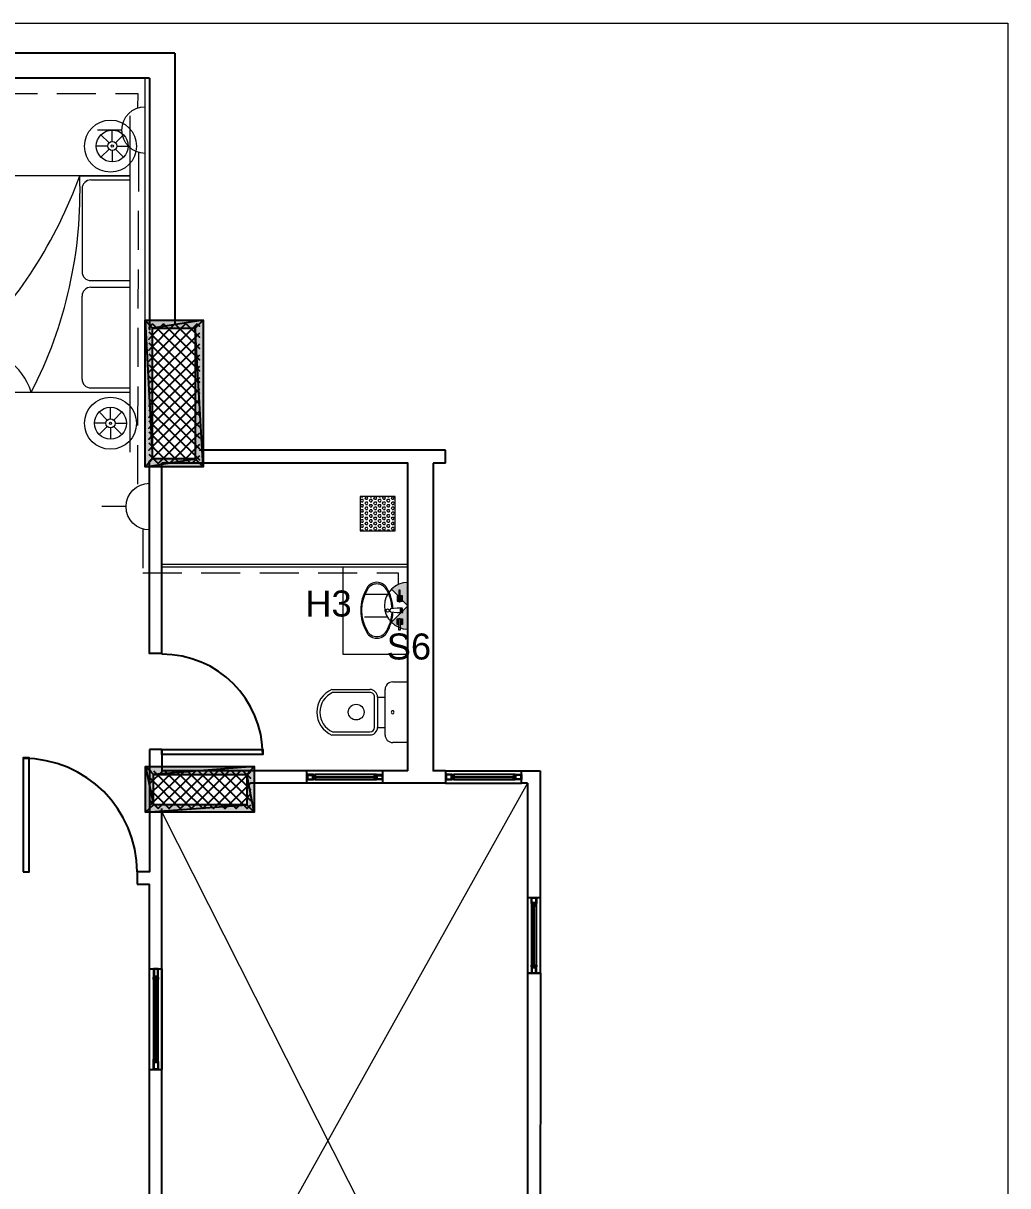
# Model space of a CAD drawing. Header units: inches. Extents: x 14 to 158, y 51 to 94.
# Drawn here: x 74.67 to 82.24, y 84.09 to 93.03 of the extents above; entities that cross this region are included whole.
import ezdxf

# ---------------------------------------------------------------- set-up
doc = ezdxf.new("R2010")
doc.units = ezdxf.units.IN
doc.header["$LTSCALE"] = 0.6
doc.header["$MEASUREMENT"] = 0
doc.linetypes.add('DASHED', pattern=[0.75, 0.5, -0.25])
doc.layers.get('0').update_dxf_attribs({"color": 253, "lineweight": 0})
for name, color, linetype, lineweight in [('CABEL-L', 3, 'DASHED', 0), ('fur', 253, 'Continuous', 0), ('Furniture', 253, 'Continuous', 0), ('K Furniture', 253, 'Continuous', 0), ('LIGHT', 6, 'Continuous', 0), ('Muebles', 253, 'Continuous', 0), ('POWER', 4, 'Continuous', 0), ('POWER-1', 3, 'Continuous', 0), ('text', 3, 'Continuous', 0), ('wiring1', 3, 'DASHED', 0)]:
    doc.layers.add(name, color=color, linetype=linetype, lineweight=lineweight)
doc.styles.get("Standard").update_dxf_attribs({"font": 'arial.ttf'})

# ---------------------------------------------------------------- blocks, each defined once
blk = doc.blocks.new('A$C7ABF570E')
at = {"layer": 'Furniture'}
for p, q in [((2.586, 0.0524), (0, 0.0524)), ((2.4874, 0.0524), (2.4296, 0.0524))]:
    blk.add_line(p, q, dxfattribs=at)
at = {"layer": 'K Furniture'}
for p, q in [((2.0143, 1.9331), (0.5718, 1.9331)), ((0.4608, 1.8221), (0.4608, 0.0467)), ((2.1252, 0.0467), (2.1252, 1.8221)), ((0.5607, 0.4183), (1.1998, 0.4183)), ((0.5607, 0.4183), (1.1998, 0.4183)), ((2.0253, 0.4183), (1.3863, 0.4183)), ((2.0253, 0.4183), (1.3863, 0.4183)), ((2.1252, 0.4366), (2.1252, 0.0467)), ((0.1974, 0.2246, 0), (0.1352, 0.2868, 0)), ((0.222, 0.2348, 0), (0.222, 0.3227, 0)), ((0.2466, 0.2246, 0), (0.3088, 0.2868, 0)), ((0.4932, 0.3508), (0.4932, 0.0524)), ((1.2673, 0.3508), (1.2673, 0.0524)), ((1.3188, 0.3508), (1.3188, 0.0524)), ((2.0929, 0.3508), (2.0929, 0.0524)), ((2.3287, 0.211), (2.2665, 0.2731)), ((2.3533, 0.2212), (2.3533, 0.3091)), ((2.3779, 0.211), (2.4401, 0.2731)), ((0.1872, 0.2, 0), (0.0993, 0.2, 0)), ((0.2568, 0.2, 0), (0.3447, 0.2, 0)), ((2.3185, 0.1864), (2.2306, 0.1864)), ((2.3881, 0.1864), (2.476, 0.1864)), ((0.1974, 0.1754, 0), (0.1352, 0.1132, 0)), ((0.222, 0.1652, 0), (0.222, 0.0773, 0)), ((0.2466, 0.1754, 0), (0.3088, 0.1132, 0)), ((2.3287, 0.1617), (2.2665, 0.0996)), ((2.3533, 0.1515), (2.3533, 0.0636)), ((2.3779, 0.1617), (2.4401, 0.0996))]:
    blk.add_line(p, q, dxfattribs=at)
for centre, radius in [((0.222, 0.2, 0), 0.2), ((2.3524, 0.2, 0), 0.2), ((0.222, 0.2, 0), 0.1227), ((2.3533, 0.1864), 0.1227), ((0.222, 0.2, 0), 0.0348), ((0.222, 0.2, 0), 0.00828), ((2.3533, 0.1864), 0.0348), ((2.3533, 0.1864), 0.00828)]:
    blk.add_circle(centre, radius, dxfattribs=at)
for centre, radius, start, end in [((0.5718, 1.8221), 0.111, 90, 180), ((2.0143, 1.8221), 0.111, 0, 90), ((0.3169, 1.2669), 0.4794, 287.4621, 2.62083), ((3.3458, 3.8037), 3.5815, 224.60229, 250.07395), ((2.0005, 3.7801), 3.3458, 242.59989, 272.13581), ((0.5607, 0.3508), 0.0675, 90, 180), ((0.5607, 0.3508), 0.0675, 90, 180), ((1.1998, 0.3508), 0.0675, 0, 90), ((1.1998, 0.3508), 0.0675, 0, 90), ((1.3863, 0.3508), 0.0675, 90, 180), ((1.3863, 0.3508), 0.0675, 90, 180), ((2.0253, 0.3508), 0.0675, 360, 90), ((2.0253, 0.3508), 0.0675, 0, 90)]:
    blk.add_arc(centre, radius, start, end, dxfattribs=at)
blk = doc.blocks.new('A$C399A65E2')
at = {"layer": 'Muebles', "linetype": 'Continuous'}
for p, q in [((0.1947, 0.0392), (0.201, 0.0898)), ((0.2314, 0.0405), (0.2251, 0.0911)), ((0.0626, 0.0177), (0.0626, 0.0266)), ((0.0626, 0.0266), (0.1524, 0.0266)), ((0.1524, 0.0177), (0.0626, 0.0177)), ((0.1056, 0.0266), (0.1056, 0.0405)), ((0.1056, 0.0405), (0.1486, 0.0405)), ((0.1056, 0), (0.1056, 0.0177)), ((0.1486, 0), (0.1056, 0)), ((0.1132, 0.0266), (0.1132, 0.0341)), ((0.1132, 0.0341), (0.141, 0.0341)), ((0.1132, 0.0076), (0.1132, 0.0177)), ((0.141, 0.0076), (0.1132, 0.0076)), ((0.141, 0.0341), (0.141, 0.0266)), ((0.141, 0.0177), (0.141, 0.0076)), ((0.1486, 0.0405), (0.1486, 0.0266)), ((0.1486, 0.0177), (0.1486, 0)), ((0.1524, 0.0266), (0.1524, 0.0177)), ((0.1947, 0), (0.1947, 0.0392)), ((0.2238, 0.0177), (0.2036, 0.0177)), ((0.2036, 0.0177), (0.2036, 0.0063)), ((0.2036, 0.0063), (0.2238, 0.0063)), ((0.2238, 0.0063), (0.2238, 0.0177)), ((0.2314, 0.0013), (0.2314, 0.0405)), ((0.3698, 0.0266), (0.28, 0.0266)), ((0.28, 0.0266), (0.28, 0.0177)), ((0.28, 0.0177), (0.3698, 0.0177)), ((0.3268, 0.0405), (0.2838, 0.0405)), ((0.2838, 0.0405), (0.2838, 0.0266)), ((0.2838, 0.0177), (0.2838, 0)), ((0.2838, 0), (0.3268, 0)), ((0.3192, 0.0341), (0.2914, 0.0341)), ((0.2914, 0.0341), (0.2914, 0.0266)), ((0.2914, 0.0177), (0.2914, 0.0076)), ((0.2914, 0.0076), (0.3192, 0.0076)), ((0.3192, 0.0266), (0.3192, 0.0341)), ((0.3192, 0.0076), (0.3192, 0.0177)), ((0.3268, 0.0266), (0.3268, 0.0405)), ((0.3268, 0), (0.3268, 0.0177)), ((0.3698, 0.0177), (0.3698, 0.0266))]:
    blk.add_line(p, q, dxfattribs=at)
blk.add_circle((0.2132, 0.1138), 0.0126, dxfattribs=at)
for centre, radius, start, end in [((0.09, 0.196), 0.09, 120.5339, 239.46614), ((0.0972, 0.196), 0.0848, 120.53389, 239.46614), ((0.2149, -0.0158), 0.3359, 59.46621, 120.53378), ((0.2149, -0.0037), 0.3167, 59.46621, 120.53379), ((0.3327, 0.196), 0.0848, 300.53386, 59.46611), ((0.3399, 0.196), 0.09, 300.53386, 59.4661), ((0.2149, 0.4079), 0.3359, 239.46622, 267.25373), ((0.2149, 0.3957), 0.3167, 239.46622, 267.2472), ((0.2136, 0.0805), 0.0156, 42.48509, 143.54023), ((0.2149, 0.3957), 0.3167, 272.09779, 300.53378), ((0.2149, 0.4079), 0.3359, 272.12884, 300.53379), ((0.2118, 0.0367), 0.0405, 245.05141, 298.89841)]:
    blk.add_arc(centre, radius, start, end, dxfattribs=at)
blk = doc.blocks.new('A$C66D173D2')
at = {"layer": 'K Furniture'}
for p, q in [((0.0583, 0.5833), (0.0583, 0.2917)), ((0.0817, 0.2917), (0.0817, 0.5785)), ((0.385, 0.5785), (0.385, 0.2917)), ((0.4083, 0.2917), (0.4083, 0.5833)), ((0.35, 0.2567), (0.1167, 0.2567)), ((0.1167, 0.2333), (0.1167, 0.175)), ((0.1167, 0.2333), (0.35, 0.2333)), ((0.35, 0.2333), (0.35, 0.175)), ((0, 0.1167), (0, 0)), ((0.4083, 0.175), (0.0583, 0.175)), ((0.4667, 0), (0.4667, 0.1167)), ((0.4667, 0), (0, 0))]:
    blk.add_line(p, q, dxfattribs=at)
at = {"layer": 'K Furniture', "extrusion": (0, 0, -1)}
for centre, major_axis, start_param, end_param in [((0.2333, 0.5104), (0.1341, 0.1341), 4.321782, 6.673792), ((0.2333, 0.5104), (-0.1176, 0.1176), 5.919765, 8.217402), ((0.2322, 0.3971), (-0.0429, 0.0429), 0.785398, 7.068583), ((0.1167, 0.2917), (0.0412, 0.0412), 2.356194, 3.926991), ((0.1167, 0.2917), (0.0247, 0.0247), 2.356194, 3.926991), ((0.35, 0.2917), (0.0412, 0.0412), 0.785398, 2.356194), ((0.35, 0.2917), (0.0247, 0.0247), 0.785398, 2.356194), ((0.0583, 0.1167), (0.0412, 0.0412), 3.926991, 5.497787), ((0.2333, 0.1167), (-0.00825, 0.00825), 5.497786, 8.639381), ((0.2333, 0.1167), (0.00825, 0.00825), 0.785397, 3.926992), ((0.4083, 0.1167), (0.0412, 0.0412), -0.785398, 0.785398)]:
    blk.add_ellipse(centre, major_axis=major_axis, ratio=1, start_param=start_param, end_param=end_param, dxfattribs=at)
blk = doc.blocks.new('SO-10')
at = {"layer": 'POWER-1'}
for p, q in [((0, 0.1761), (0, 0.3603)), ((0.25, 0), (-0.25, 0))]:
    blk.add_line(p, q, dxfattribs=at)
blk.add_arc((0, 0), 0.1761, 0, 180, dxfattribs=at)
blk = doc.blocks.new('120 S')
at = {"layer": 'LIGHT', "ltscale": 0.005}
h = blk.add_hatch(color=2, dxfattribs=at)
h.dxf.hatch_style = 1
h.paths.add_polyline_path([(0.0001, 0), (-0.0847, 0.0847, 0.198912), (-0.1198, 0)])
h.paths.add_polyline_path([(0.0848, 0.0847), (0.0001, 0), (0.1199, 0, 0.198912)])
at = {"layer": 'POWER'}
for p, q in [((-0.0579, 0.1049), (-0.0579, 0.2219)), ((0.058, 0.1049), (0.058, 0.2219)), ((0.1939, 0), (-0.1938, 0))]:
    blk.add_line(p, q, dxfattribs=at)
at = {"layer": 'POWER', "ltscale": 0.005}
for q in [(-0.0847, 0.0847), (0.0848, 0.0847)]:
    blk.add_line((0.0001, 0), q, dxfattribs=at)
at = {"layer": 'POWER'}
blk.add_arc((0.0001, 0), 0.1198, 0, 180, dxfattribs=at)

msp = doc.modelspace()

# ---------------------------------------------------------------- hatches: boundary and pattern name
h = msp.add_hatch(color=256)
h.paths.add_polyline_path([(75.996, 90.6837), (76.0553, 90.743), (75.6678, 90.6837)])
h.paths.add_polyline_path([(76.0553, 90.743), (75.6678, 90.6837), (75.6112, 90.743)])
h.paths.add_polyline_path([(75.6678, 90.6837), (75.6112, 90.743), (75.6678, 89.677)])
h.paths.add_polyline_path([(75.6112, 90.743), (75.6678, 89.677), (75.6112, 89.6177)])
h.paths.add_polyline_path([(75.6678, 89.677), (75.6112, 89.6177), (75.996, 89.677)])
h.paths.add_polyline_path([(75.6112, 89.6177), (75.996, 89.677), (76.0553, 89.6177)])
h.paths.add_polyline_path([(75.996, 89.677), (76.0553, 89.6177), (75.996, 90.6837)])
h.paths.add_polyline_path([(76.0553, 89.6177), (75.996, 90.6837), (76.0553, 90.743)])
h = msp.add_hatch(color=256)
h.paths.add_polyline_path([(75.6747, 87.2525), (75.614, 87.3118), (75.6747, 87.0195)])
h.paths.add_polyline_path([(75.614, 87.3118), (75.6747, 87.0195), (75.614, 86.9629)])
h.paths.add_polyline_path([(75.6747, 87.0195), (75.614, 86.9629), (76.3918, 87.0195)])
h.paths.add_polyline_path([(75.614, 86.9629), (76.3918, 87.0195), (76.4483, 86.9629)])
h.paths.add_polyline_path([(76.3918, 87.0195), (76.4483, 86.9629), (76.3918, 87.2525)])
h.paths.add_polyline_path([(76.4483, 86.9629), (76.3918, 87.2525), (76.4483, 87.3118)])
h.paths.add_polyline_path([(76.3918, 87.2525), (76.4483, 87.3118), (75.6747, 87.2525)])
h.paths.add_polyline_path([(76.4483, 87.3118), (75.6747, 87.2525), (75.614, 87.3118)])
at = {"layer": 'fur'}
h = msp.add_hatch(dxfattribs=at)
h.set_pattern_fill('HEX', color=256, scale=0.09)
h.set_pattern_definition([(0, (57.799107, 77.247112), (0, 0.019485572), [0.01125, -0.0225]), (120, (57.799107, 77.247112), (-0.016875, -0.009742786), [0.01125, -0.0225]), (60, (57.810357, 77.247112), (-0.016875, 0.009742786), [0.01125, -0.0225])])
h.paths.add_polyline_path([(77.5323, 89.3885), (77.2631, 89.3885), (77.2631, 89.1243), (77.5323, 89.1243)])

# ---------------------------------------------------------------- linework, layer by layer
for p, q in [((75.6112, 90.743), (75.6112, 92.6047)), ((78.5514, 87.185), (76.1587, 82.9057)), ((75.7381, 86.9629), (78.5273, 81.4508))]:
    msp.add_line(p, q)
msp.add_lwpolyline([(49.7235, 93.0265), (82.2429, 93.0265), (82.2429, 73.4364), (49.7235, 73.4364)], close=True)
at = {"linetype": 'Continuous', "lineweight": -2}
for points in [[(75.8374, 92.7978), (72.889, 92.7978), (72.889, 92.7978)], [(75.8374, 92.7978), (75.8374, 90.7113), (75.8374, 90.7113)], [(75.643, 92.6047), (72.9703, 92.6047), (72.9703, 92.6047)], [(75.643, 92.6047), (75.643, 90.6726), (75.643, 90.6726)], [(76.0098, 90.7154), (75.6388, 90.3444), (75.6388, 90.3444)], [(75.9215, 90.7154), (75.6388, 90.4299), (75.6388, 90.4299)], [(75.8374, 90.7154), (75.6388, 90.514), (75.6388, 90.514)], [(75.7519, 90.7154), (75.6388, 90.5982), (75.6388, 90.5982)], [(75.6678, 90.7154), (75.6388, 90.6864), (75.6388, 90.6864)], [(75.6678, 90.7154), (76.0277, 90.3555), (76.0277, 90.3555)], [(75.7519, 90.7154), (76.0277, 90.4396), (76.0277, 90.4396)], [(75.8374, 90.7154), (76.0277, 90.5251), (76.0277, 90.5251)], [(75.9257, 90.7154), (76.0277, 90.6133), (76.0277, 90.6133)], [(76.0098, 90.7154), (76.0277, 90.6975), (76.0277, 90.6975)], [(75.6388, 90.6547), (76.0277, 90.2672), (76.0277, 90.2672)], [(76.0277, 90.6451), (75.6388, 90.2562), (75.6388, 90.2562)], [(75.6388, 90.5706), (76.0277, 90.1817), (76.0277, 90.1817)], [(76.0277, 90.5596), (75.6388, 90.172), (75.6388, 90.172)], [(75.6388, 90.4865), (76.0277, 90.0976), (76.0277, 90.0976)], [(76.0277, 90.4754), (75.6388, 90.0865), (75.6388, 90.0865)], [(75.6388, 90.401), (76.0277, 90.0121), (76.0277, 90.0121)], [(76.0277, 90.3872), (75.6388, 89.9983), (75.6388, 89.9983)], [(75.6388, 90.3127), (76.0277, 89.9238), (76.0277, 89.9238)], [(76.0277, 90.3017), (75.6388, 89.9142), (75.6388, 89.9142)], [(75.6388, 90.2286), (76.0277, 89.8397), (76.0277, 89.8397)], [(76.0277, 90.2175), (75.6388, 89.8286), (75.6388, 89.8286)], [(75.6388, 90.1431), (76.0277, 89.7556), (76.0277, 89.7556)], [(76.0277, 90.1334), (75.6388, 89.7445), (75.6388, 89.7445)], [(75.6388, 90.0548), (76.0277, 89.6701), (76.0277, 89.6701)], [(76.0277, 90.0452), (75.6388, 89.6563), (75.6388, 89.6563)], [(75.6388, 89.9707), (75.9601, 89.6452), (75.9601, 89.6452)], [(76.0277, 89.9597), (75.7133, 89.6452), (75.7133, 89.6452)], [(75.6388, 89.8852), (75.876, 89.6452), (75.876, 89.6452)], [(76.0277, 89.8755), (75.7988, 89.6452), (75.7988, 89.6452)], [(75.6388, 89.8011), (75.7905, 89.6452), (75.7905, 89.6452)], [(76.0277, 89.7873), (75.8871, 89.6452), (75.8871, 89.6452)], [(77.9198, 89.7445), (76.0319, 89.7445), (76.0319, 89.7445)], [(77.9198, 89.6452), (77.9198, 89.7445), (77.9198, 89.7445)], [(75.6388, 89.7128), (75.7064, 89.6452), (75.7064, 89.6452)], [(75.643, 88.1807), (75.643, 89.6452), (75.643, 89.6452)], [(77.6302, 87.2801), (77.6302, 89.6452), (75.7381, 89.6452)], [(75.7381, 88.1807), (75.7381, 89.6452), (75.7381, 89.6452)], [(76.0277, 89.7018), (75.9712, 89.6452), (75.9712, 89.6452)], [(77.9198, 89.6452), (77.8246, 89.6452), (77.8246, 89.6452)], [(77.8246, 89.6452), (77.8246, 87.2801), (77.8246, 87.2801)], [(75.7381, 88.1807), (75.643, 88.1807), (75.643, 88.1807)], [(75.643, 87.4429), (75.643, 86.5037), (75.643, 86.5037)], [(75.7381, 87.4429), (75.643, 87.4429), (75.643, 87.4429)], [(75.7381, 87.4429), (75.7381, 87.2801), (75.7381, 87.2801)], [(75.9146, 87.2801), (75.643, 87.0112), (75.643, 87.0112)], [(75.8305, 87.2801), (75.643, 87.0967), (75.643, 87.0967)], [(75.745, 87.2801), (75.643, 87.1808), (75.643, 87.1808)], [(75.6567, 87.2801), (75.643, 87.2663), (75.643, 87.2663)], [(75.643, 87.2277), (75.8788, 86.9905), (75.8788, 86.9905)], [(75.6747, 87.2801), (75.967, 86.9905), (75.967, 86.9905)], [(76.0001, 87.2801), (75.7105, 86.9905), (75.7105, 86.9905)], [(76.8538, 87.2801), (75.7381, 87.2801), (75.7381, 87.2801)], [(75.7588, 87.2801), (76.0525, 86.9905), (76.0525, 86.9905)], [(76.0884, 87.2801), (75.7947, 86.9905), (75.7947, 86.9905)], [(75.8471, 87.2801), (76.1367, 86.9905), (76.1367, 86.9905)], [(76.1725, 87.2801), (75.8829, 86.9905), (75.8829, 86.9905)], [(75.9326, 87.2801), (76.2222, 86.9905), (76.2222, 86.9905)], [(76.2566, 87.2801), (75.967, 86.9905), (75.967, 86.9905)], [(76.0167, 87.2801), (76.3104, 86.9905), (76.3104, 86.9905)], [(76.3421, 87.2801), (76.0525, 86.9905), (76.0525, 86.9905)], [(76.1049, 87.2801), (76.3945, 86.9905), (76.3945, 86.9905)], [(76.4194, 87.2732), (76.1367, 86.9905), (76.1367, 86.9905)], [(76.1904, 87.2801), (76.4194, 87.0512), (76.4194, 87.0512)], [(76.2746, 87.2801), (76.4194, 87.1353), (76.4194, 87.1353)], [(76.3601, 87.2801), (76.4194, 87.2236), (76.4194, 87.2236)], [(76.8538, 87.185), (76.8538, 87.2801), (76.8538, 87.2801)], [(77.4357, 87.2801), (76.8538, 87.2801), (76.8538, 87.2801)], [(76.8538, 87.185), (76.8538, 87.2801), (76.8538, 87.2801)], [(77.4357, 87.2801), (76.8538, 87.2801), (76.8538, 87.2801)], [(76.8538, 87.2126), (76.9034, 87.2126), (76.9034, 87.2525), (76.8538, 87.2525)], [(76.8538, 87.2525), (76.8538, 87.2126), (76.8538, 87.2126)], [(76.8538, 87.2126), (76.9034, 87.2126), (76.9034, 87.2525), (76.8538, 87.2525)], [(76.8538, 87.2525), (76.8538, 87.2126), (76.8538, 87.2126)], [(76.9034, 87.2346), (77.3902, 87.2346), (77.3902, 87.2346)], [(76.9034, 87.2346), (77.3902, 87.2346), (77.3902, 87.2346)], [(76.9034, 87.2305), (77.3902, 87.2305), (77.3902, 87.2305)], [(76.9034, 87.2305), (77.3902, 87.2305), (77.3902, 87.2305)], [(77.3723, 87.2525), (76.9172, 87.2525), (76.9172, 87.2525)], [(77.3723, 87.2525), (76.9172, 87.2525), (76.9172, 87.2525)], [(77.4357, 87.2126), (77.3902, 87.2126), (77.3902, 87.2525), (77.4357, 87.2525)], [(77.4357, 87.2126), (77.3902, 87.2126), (77.3902, 87.2525), (77.4357, 87.2525)], [(77.6302, 87.2801), (77.4357, 87.2801), (77.4357, 87.185)], [(77.4357, 87.2801), (77.4357, 87.185), (77.4357, 87.185)], [(77.4357, 87.2525), (77.4357, 87.2126), (77.4357, 87.2126)], [(77.4357, 87.2525), (77.4357, 87.2126), (77.4357, 87.2126)], [(77.9198, 87.2801), (77.8246, 87.2801), (77.8246, 87.2801)], [(77.9198, 87.2801), (77.9198, 87.185), (77.9198, 87.185)], [(77.9198, 87.2801), (78.5031, 87.2801), (78.5031, 87.2801)], [(77.9198, 87.2126), (77.9694, 87.2126), (77.9694, 87.2525), (77.9198, 87.2525)], [(77.9198, 87.2525), (77.9198, 87.2126), (77.9198, 87.2126)], [(77.9694, 87.2346), (78.4563, 87.2346), (78.4563, 87.2346)], [(77.9694, 87.2305), (78.4563, 87.2305), (78.4563, 87.2305)], [(78.4425, 87.2525), (77.9832, 87.2525), (77.9832, 87.2525)], [(78.5031, 87.2126), (78.4563, 87.2126), (78.4563, 87.2525), (78.5031, 87.2525)], [(78.5031, 87.185), (78.5031, 87.2801), (78.5031, 87.2801)], [(78.5031, 87.2801), (78.6479, 87.2801), (78.6479, 87.2801)], [(78.5031, 87.2525), (78.5031, 87.2126), (78.5031, 87.2126)], [(78.6479, 87.2801), (78.6479, 86.3051), (78.6479, 86.3051)], [(75.643, 87.1422), (75.7947, 86.9905), (75.7947, 86.9905)], [(76.4194, 87.185), (76.2249, 86.9905), (76.2249, 86.9905)], [(76.8538, 87.185), (76.4194, 87.185), (76.4194, 87.185)], [(77.4357, 87.185), (76.8538, 87.185), (76.8538, 87.185)], [(77.4357, 87.185), (76.8538, 87.185), (76.8538, 87.185)], [(76.9172, 87.2126), (77.3723, 87.2126), (77.3723, 87.2126)], [(76.9172, 87.2126), (77.3723, 87.2126), (77.3723, 87.2126)], [(77.9198, 87.185), (77.4357, 87.185), (77.4357, 87.185)], [(77.9198, 87.185), (78.5031, 87.185), (78.5031, 87.185)], [(77.9832, 87.2126), (78.4425, 87.2126), (78.4425, 87.2126)], [(78.5514, 87.185), (78.5031, 87.185), (78.5031, 87.185)], [(78.5349, 87.185), (78.5031, 87.185), (78.5031, 87.185)], [(78.5514, 87.185), (78.5514, 86.3051), (78.5514, 86.3051)], [(75.643, 87.054), (75.7105, 86.9905), (75.7105, 86.9905)], [(76.4194, 87.0995), (76.3104, 86.9905), (76.3104, 86.9905)], [(75.7381, 83.6187), (75.7381, 86.9905), (75.7381, 86.9905)], [(76.4194, 87.0153), (76.3945, 86.9905), (76.3945, 86.9905)], [(75.643, 86.5037), (75.5478, 86.5037), (75.5478, 86.4086)], [(75.5478, 86.4086), (75.643, 86.4086), (75.643, 86.4086)], [(75.643, 83.6187), (75.643, 86.4086), (75.643, 86.4086)], [(78.5514, 86.3051), (78.6479, 86.3051), (78.6479, 86.3051)], [(78.5514, 86.3051), (78.5514, 85.7232), (78.5514, 85.7232)], [(78.619, 86.3051), (78.619, 86.2596), (78.5804, 86.2596), (78.5804, 86.3051)], [(78.5804, 86.3051), (78.619, 86.3051), (78.619, 86.3051)], [(78.5804, 86.2417), (78.5804, 85.7866), (78.5804, 85.7866)], [(78.5983, 85.7728), (78.5983, 86.2596), (78.5983, 86.2596)], [(78.6011, 85.7728), (78.6011, 86.2596), (78.6011, 86.2596)], [(78.619, 85.7866), (78.619, 86.2417), (78.619, 86.2417)], [(78.6479, 86.3051), (78.6479, 85.7232), (78.6479, 85.7232)], [(75.643, 85.7571), (75.7381, 85.7571), (75.7381, 85.7571)], [(75.6747, 85.7571), (75.6747, 85.6937), (75.7105, 85.6937), (75.7105, 85.7571)], [(75.7105, 85.7571), (75.6747, 85.7571), (75.6747, 85.7571)], [(75.7381, 85.7571), (75.7381, 84.9848), (75.7381, 84.9848)], [(78.5514, 85.7232), (78.5514, 83.2974), (78.5514, 83.2974)], [(78.5514, 85.7232), (78.5528, 85.7232), (78.5528, 85.7232)], [(78.5514, 85.7232), (78.6507, 85.7232), (78.6507, 85.7232)], [(78.619, 85.7232), (78.619, 85.7728), (78.5804, 85.7728), (78.5804, 85.7232)], [(78.5804, 85.7232), (78.619, 85.7232), (78.619, 85.7232)], [(78.6507, 85.7232), (78.6479, 83.3967), (78.6479, 83.3967)], [(75.6747, 85.6757), (75.6747, 85.0662), (75.6747, 85.0662)], [(75.6885, 85.6937), (75.6885, 85.0441), (75.6885, 85.0441)], [(75.6926, 85.6937), (75.6926, 85.0441), (75.6926, 85.0441)], [(75.7105, 85.0662), (75.7105, 85.6757), (75.7105, 85.6757)], [(75.643, 84.9848), (75.7381, 84.9848), (75.7381, 84.9848)], [(75.6747, 84.9848), (75.6747, 85.0441), (75.7105, 85.0441), (75.7105, 84.9848)], [(75.7105, 84.9848), (75.6747, 84.9848), (75.6747, 84.9848)]]:
    msp.add_lwpolyline(points, dxfattribs=at)
for points in [[(76.0553, 90.743), (75.6678, 90.6837), (75.6112, 90.743)], [(75.6678, 90.6837), (75.6112, 90.743), (75.6678, 89.677)], [(75.6112, 90.743), (75.6678, 89.677), (75.6112, 89.6177)], [(75.996, 90.6837), (76.0553, 90.743), (75.6678, 90.6837)], [(76.0553, 89.6177), (75.996, 90.6837), (76.0553, 90.743)], [(75.996, 89.677), (76.0553, 89.6177), (75.996, 90.6837)], [(75.6678, 89.677), (75.6112, 89.6177), (75.996, 89.677)], [(75.6112, 89.6177), (75.996, 89.677), (76.0553, 89.6177)], [(75.7381, 87.4042), (75.7381, 87.4429), (76.5145, 87.4429), (76.5145, 87.4042)], [(74.6721, 86.5037), (74.7176, 86.5037), (74.7176, 87.3794), (74.6721, 87.3794)], [(75.6747, 87.2525), (75.614, 87.3118), (75.6747, 87.0195)], [(75.614, 87.3118), (75.6747, 87.0195), (75.614, 86.9629)], [(76.4483, 87.3118), (75.6747, 87.2525), (75.614, 87.3118)], [(76.3918, 87.2525), (76.4483, 87.3118), (75.6747, 87.2525)], [(76.4483, 86.9629), (76.3918, 87.2525), (76.4483, 87.3118)], [(76.3918, 87.0195), (76.4483, 86.9629), (76.3918, 87.2525)], [(76.8993, 87.2167), (76.8993, 87.2443), (76.8579, 87.2443), (76.8579, 87.2167)], [(76.8993, 87.2167), (76.8993, 87.2443), (76.8579, 87.2443), (76.8579, 87.2167)], [(76.9034, 87.2346), (76.9034, 87.2525), (76.9172, 87.2525), (76.9172, 87.2346)], [(76.9034, 87.2346), (76.9034, 87.2525), (76.9172, 87.2525), (76.9172, 87.2346)], [(76.9034, 87.2305), (76.9172, 87.2305), (76.9172, 87.2126), (76.9034, 87.2126)], [(76.9034, 87.2305), (76.9172, 87.2305), (76.9172, 87.2126), (76.9034, 87.2126)], [(76.9062, 87.2374), (76.9062, 87.2484), (76.9145, 87.2484), (76.9145, 87.2374)], [(76.9062, 87.2374), (76.9062, 87.2484), (76.9145, 87.2484), (76.9145, 87.2374)], [(76.9145, 87.2277), (76.9062, 87.2277), (76.9062, 87.2167), (76.9145, 87.2167)], [(76.9145, 87.2277), (76.9062, 87.2277), (76.9062, 87.2167), (76.9145, 87.2167)], [(77.3902, 87.2346), (77.3902, 87.2525), (77.3723, 87.2525), (77.3723, 87.2346)], [(77.3902, 87.2346), (77.3902, 87.2525), (77.3723, 87.2525), (77.3723, 87.2346)], [(77.3902, 87.2305), (77.3723, 87.2305), (77.3723, 87.2126), (77.3902, 87.2126)], [(77.3902, 87.2305), (77.3723, 87.2305), (77.3723, 87.2126), (77.3902, 87.2126)], [(77.3875, 87.2374), (77.3875, 87.2484), (77.3764, 87.2484), (77.3764, 87.2374)], [(77.3875, 87.2374), (77.3875, 87.2484), (77.3764, 87.2484), (77.3764, 87.2374)], [(77.3764, 87.2277), (77.3875, 87.2277), (77.3875, 87.2167), (77.3764, 87.2167)], [(77.3764, 87.2277), (77.3875, 87.2277), (77.3875, 87.2167), (77.3764, 87.2167)], [(77.3944, 87.2167), (77.3944, 87.2443), (77.433, 87.2443), (77.433, 87.2167)], [(77.3944, 87.2167), (77.3944, 87.2443), (77.433, 87.2443), (77.433, 87.2167)], [(77.9653, 87.2167), (77.9653, 87.2484), (77.9239, 87.2484), (77.9239, 87.2167)], [(77.9694, 87.2346), (77.9694, 87.2525), (77.9832, 87.2525), (77.9832, 87.2346)], [(77.9694, 87.2305), (77.9832, 87.2305), (77.9832, 87.2126), (77.9694, 87.2126)], [(77.9736, 87.2374), (77.9736, 87.2484), (77.9832, 87.2484), (77.9832, 87.2374)], [(77.9832, 87.2277), (77.9736, 87.2277), (77.9736, 87.2167), (77.9832, 87.2167)], [(78.4563, 87.2346), (78.4563, 87.2525), (78.4425, 87.2525), (78.4425, 87.2346)], [(78.4535, 87.2374), (78.4535, 87.2484), (78.4425, 87.2484), (78.4425, 87.2374)], [(78.4563, 87.2305), (78.4425, 87.2305), (78.4425, 87.2126), (78.4563, 87.2126)], [(78.4425, 87.2277), (78.4535, 87.2277), (78.4535, 87.2167), (78.4425, 87.2167)], [(78.4604, 87.2167), (78.4604, 87.2484), (78.499, 87.2484), (78.499, 87.2167)], [(75.6747, 87.0195), (75.614, 86.9629), (76.3918, 87.0195)], [(75.614, 86.9629), (76.3918, 87.0195), (76.4483, 86.9629)], [(78.5983, 86.2569), (78.5804, 86.2569), (78.5804, 86.2417), (78.5983, 86.2417)], [(78.6149, 86.2638), (78.5831, 86.2638), (78.5831, 86.3024), (78.6149, 86.3024)], [(78.5942, 86.2569), (78.5831, 86.2569), (78.5831, 86.2458), (78.5942, 86.2458)], [(78.6011, 86.2569), (78.6011, 86.2417), (78.619, 86.2417), (78.619, 86.2569)], [(78.6052, 86.2458), (78.6052, 86.2569), (78.6149, 86.2569), (78.6149, 86.2458)], [(75.6788, 85.7006), (75.7064, 85.7006), (75.7064, 85.7543), (75.6788, 85.7543)], [(78.6479, 85.7232), (78.5514, 85.7232)], [(78.5983, 85.7728), (78.5804, 85.7728), (78.5804, 85.7866), (78.5983, 85.7866)], [(78.5942, 85.7728), (78.5831, 85.7728), (78.5831, 85.7838), (78.5942, 85.7838)], [(78.6149, 85.7659), (78.5831, 85.7659), (78.5831, 85.7273), (78.6149, 85.7273)], [(78.6011, 85.7728), (78.6011, 85.7866), (78.619, 85.7866), (78.619, 85.7728)], [(78.6052, 85.7838), (78.6052, 85.7728), (78.6149, 85.7728), (78.6149, 85.7838)], [(75.6885, 85.6937), (75.6885, 85.6757), (75.6747, 85.6757), (75.6747, 85.6937)], [(75.6857, 85.6757), (75.6857, 85.6909), (75.6747, 85.6909), (75.6747, 85.6757)], [(75.6926, 85.6937), (75.7105, 85.6937), (75.7105, 85.6757), (75.6926, 85.6757)], [(75.6954, 85.6909), (75.7064, 85.6909), (75.7064, 85.6757), (75.6954, 85.6757)], [(75.6885, 85.0483), (75.6885, 85.0662), (75.6747, 85.0662), (75.6747, 85.0483)], [(75.6857, 85.0621), (75.6857, 85.0483), (75.6747, 85.0483), (75.6747, 85.0621)], [(75.6788, 85.0414), (75.7064, 85.0414), (75.7064, 84.9876), (75.6788, 84.9876)], [(75.6926, 85.0483), (75.7105, 85.0483), (75.7105, 85.0662), (75.6926, 85.0662)], [(75.6954, 85.0483), (75.7064, 85.0483), (75.7064, 85.0621), (75.6954, 85.0621)]]:
    msp.add_lwpolyline(points, close=True, dxfattribs=at)
for points in [[(76.5145, 87.4015), (76.5145, 87.8304), (76.1684, 88.1765), (75.7395, 88.1765)], [(75.5478, 86.5023), (75.5478, 86.985), (75.1561, 87.3753), (74.6735, 87.3753)]]:
    msp.add_open_spline(points, degree=3, dxfattribs=at)
at = {"layer": 'fur'}
msp.add_lwpolyline([(77.5323, 89.3885), (77.2631, 89.3885), (77.2631, 89.1243), (77.5323, 89.1243)], close=True, dxfattribs=at)
at = {"layer": 'Furniture'}
for p, q in [((75.7381, 88.8677), (77.6302, 88.8677)), ((75.7381, 88.8477), (77.6302, 88.8477)), ((77.1302, 88.8477), (77.1302, 88.1777)), ((77.1302, 88.1777), (77.6302, 88.1777))]:
    msp.add_line(p, q, dxfattribs=at)
at = {"layer": 'wiring1', "linetype": 'DASHED'}
for p, q in [((73.1314, 92.4875), (75.554, 92.4875)), ((75.554, 92.4875), (75.5502, 92.3745)), ((75.5589, 92.0343), (75.5506, 89.4643)), ((75.5921, 89.1385), (75.5915, 88.8019)), ((75.5915, 88.8019), (77.5561, 88.8019)), ((77.5561, 88.8019), (77.5545, 88.7116))]:
    msp.add_line(p, q, dxfattribs=at)

# ---------------------------------------------------------------- block references
at = {"rotation": 90}
msp.add_blockref('A$C7ABF570E', (75.5437, 89.7295), dxfattribs=at)
at = {"xscale": -1, "rotation": 90}
msp.add_blockref('A$C66D173D2', (77.6302, 87.9635), dxfattribs=at)
at = {"layer": 'CABEL-L', "xscale": 1.499999999999927, "yscale": 1.499999999999927, "zscale": 1.499999999999927, "rotation": 89.99999999999669}
msp.add_blockref('120 S', (77.6302, 88.5485), dxfattribs=at)
at = {"layer": 'fur', "rotation": 90.00000000000001}
msp.add_blockref('A$C399A65E2', (77.5878, 88.299), dxfattribs=at)
at = {"layer": 'POWER-1', "xscale": -1.018594020618941, "yscale": 1.018594020618941, "zscale": 1.018594020618941}
for p, rotation in [((75.6112, 92.2059), 90.00000000000288), ((75.643, 89.3105), 90)]:
    msp.add_blockref('SO-10', p, dxfattribs=dict(at, rotation=rotation))

# ---------------------------------------------------------------- texts
at = {"layer": 'text', "linetype": 'Continuous', "insert": (76.8412, 88.6659), "char_height": 0.2, "attachment_point": 1}
msp.add_mtext_dynamic_manual_height_columns('H3', width=0.171403, gutter_width=1, heights=[0], dxfattribs=at)
at = {"layer": 'text', "linetype": 'DASHED', "insert": (77.4674, 88.3356), "char_height": 0.2, "attachment_point": 1}
msp.add_mtext_dynamic_manual_height_columns('S6', width=0.086131, gutter_width=1, heights=[0], dxfattribs=at)

doc.saveas('drawing.dxf')
